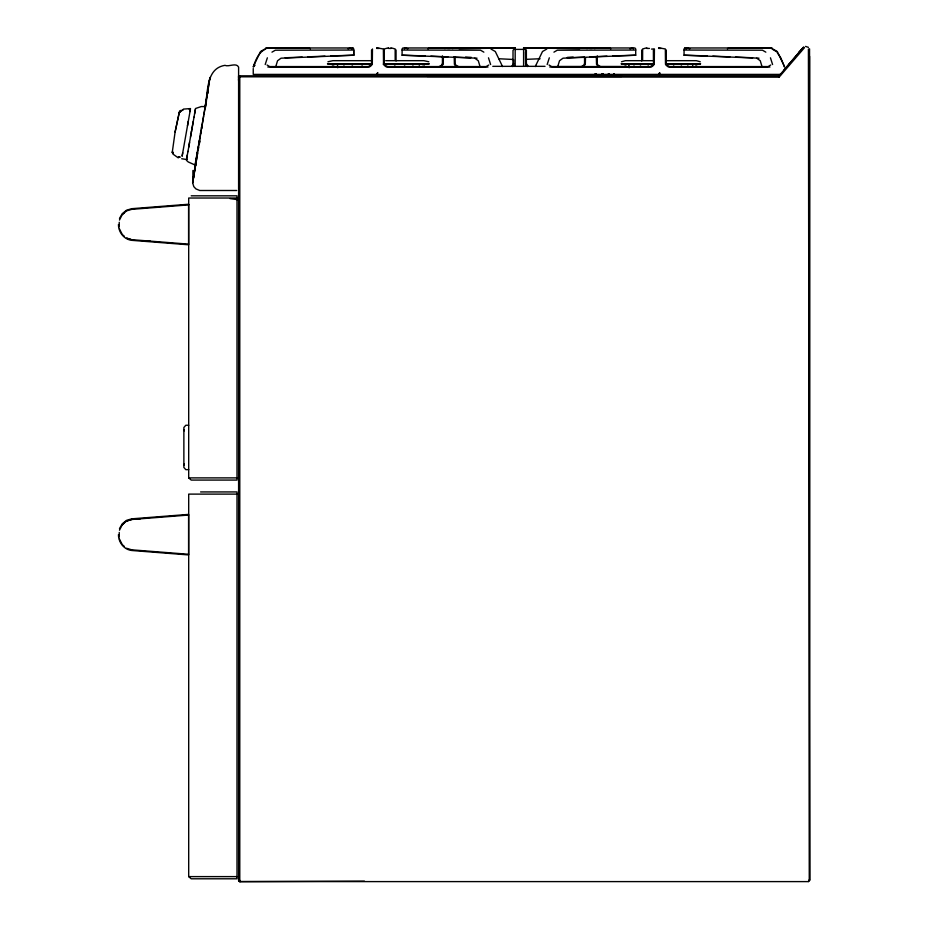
<?xml version="1.0" encoding="UTF-8"?>
<svg xmlns="http://www.w3.org/2000/svg" width="928" height="928" viewBox="0 0 928 928"><rect width="100%" height="100%" fill="white"/><g stroke="black" fill="none" stroke-linecap="round" stroke-linejoin="round"><path stroke-width="1.39" d="M238.6 79.704L238.6 76.804L779.102 77.163L804.472 47.688M238.751 875.986L238.751 850.906M204.949 107.022C208.406 92.591 205.39 68.614 224.924 65.343C228.682 67.187 236.28 62.28 238.6 67.106L238.6 880.556L239.784 881.6L808.369 881.6L809.552 880.51L809.552 56.26M119.48 218.474L122.287 213.637L126.51 210.215L131.741 208.684L188.581 204.241L188.581 244.783L131.741 240.34C123.9 239.482 118.482 232.151 118.448 224.518M119.48 528.624L122.287 523.786L126.51 520.364L131.741 518.833L188.581 514.39L188.581 554.932L131.741 550.49C123.9 549.643 118.482 542.3 118.448 534.667M238.6 80.968L238.6 79.077M238.6 77.314L238.6 75.829M525.445 51.701L525.608 64.426M808.416 48.975L809.552 880.51L809.552 48.79M180.229 111.534L179.545 111.859L180.612 110.397L179.301 112.3L183.303 109.585L181.238 110.722M525.7 52.096L525.724 50.379L523.601 47.92L609.812 48.036L610.775 48.964M692.416 67.013L692.717 65.969L693.332 67.013M372.314 64.426L372.453 48.964M384.18 60.39L384.227 48.964L388.391 47.804M443.19 64.426L443.364 57.698M585.313 64.426L585.487 57.698M642.605 60.39L642.64 48.964L646.804 47.804M654.275 64.426L654.414 48.964M418.795 67.013L419.178 65.969L419.966 67.013M189.474 109.237L190.066 109.91C188.546 109.898 189.753 108.042 190.449 109.539L189.996 111.569L189.822 108.982M659.506 74.402L659.588 72.628L659.506 74.402L659.205 73.73M626.075 67.013L626.017 65.969L625.6 67.013M194.868 167.922L192.653 182.862L193.813 186.644L195.912 188.906L199.752 190.495L236.721 190.495M333.813 67.013L333.744 65.969L333.21 67.013M119.248 222.302L119.248 226.734M119.248 532.452L119.248 536.883M352.849 48.836L352.942 47.978L266.603 47.966M687.288 67.013L687.81 65.969L688.599 67.013M377.267 74.402L377.244 73.73M659.228 74.402L659.356 73.463L659.553 74.402M172.33 151.856L172.817 153.224L172.33 151.856L175.114 131.915L179.359 111.998L175.102 132.031M208.104 92.986L208.243 92.104M197.699 152.981L192.653 182.862L195.576 163.142M195.912 160.869L196.4 157.609M195.704 165.52L196.052 163.154M206.445 100.99L205.401 107.428M207.652 92.846L207.802 91.86M195.216 168.792L195.344 167.922M412.229 67.013L412.89 65.969L413.9 67.013M628.755 67.338L629.091 65.969L629.381 67.013M192.653 182.862L209.937 77.5L205.366 107.346M200.436 133.725L200.912 130.906M201.388 128.099L201.863 125.292M198.186 150.127L198.662 147.285M199.137 144.443L199.624 141.59M195.715 161.124L196.11 158.932M190.136 110.803L182.12 156.24L182.723 152.807M186.888 157.528L187.352 154.883M187.908 151.728L193.256 121.452M191.435 131.753L194.022 117.067M186.795 158.05L186.4 160.289L188.21 161.948L195.031 164.998L201.77 126.788M187.978 151.334L186.505 159.709M190.484 137.1L191.446 131.683M193.952 117.45L195.53 108.495L201.364 106.546L205.332 106.616L203.87 114.91M198.801 143.631L199.265 141.033M203.626 116.267L201.562 127.983M624.973 65.969L624.788 67.013M187.479 125.837L188.28 121.301M194.578 113.912L195.437 109.075M188.686 147.343L189.556 142.402M196.782 155.104L197.2 152.749M196.898 154.825L197.397 152.03M197.896 149.234L198.395 146.45M198.894 143.654L199.392 140.859M201.631 128.296L202.13 125.5M199.358 143.689L199.856 140.905M337.247 67.338L337.676 65.969L338.059 67.013M680.63 67.013L681.338 65.969L682.254 67.013M332.398 65.969L332.166 67.013M403.692 67.013L404.596 65.969L405.768 67.013M672.812 67.013L673.67 65.969L674.656 67.013M265.211 64.531L267.357 57.814M547.172 64.531L549.318 57.814M628.465 67.013L628.964 66.074M275.651 67.048L277.542 60.749L281.045 58.186L353.765 55.216L353.765 50.054L275.314 50.205L271.974 52.154M557.612 67.048L559.514 60.749L563.006 58.186L635.726 55.216L635.68 48.871L634.914 47.978L548.564 47.966M183.872 465.23L184.289 464.081M254.643 65.041L254.121 66.584L254.806 65.134M179.939 112.01L180.206 111.29M393.681 67.013L394.783 65.969L396.047 67.013M633.221 67.013L634.021 65.969L634.532 67.013M254.26 64.554L260.536 51.516L264.828 49.056M536.222 64.554L542.497 51.516L546.789 49.056M253.924 65.215L253.24 67.036C255.606 60.076 258.634 52.096 265.814 48.94M535.352 66.561L535.897 65.215M639.589 67.013L640.506 65.969L641.213 67.013M647.187 67.013L648.185 65.969L649.043 67.013M336.876 67.013L337.514 66.074M371.548 63.742L370.875 65.134L368.254 66.584L269.7 66.572L267.055 65.006M442.424 63.742L441.763 65.134L439.13 66.584M513.625 63.742L511.931 66.004M584.547 63.742L583.886 65.134L581.253 66.584L556.893 66.584M653.509 63.742L652.848 65.134L650.215 66.584L551.673 66.572L549.028 65.006M119.48 220.075L122.287 214.507L126.51 210.923L131.741 209.345L188.581 204.902L188.581 204.299L188.581 204.902M342.966 67.013L343.986 65.969L344.648 67.013M119.48 530.236L122.287 524.668L126.51 521.072L131.741 519.494L188.581 515.052M808.369 881.6L809.471 879.489M351.12 67.013L352.304 65.969L353.208 67.013M360.864 67.013L362.129 65.969L363.231 67.013M172.376 152.482L172.608 153.166L172.504 152.296M783.615 70.563L802.639 48.175L779.056 75.829L239.517 75.829L238.6 76.931L239.784 76.931L239.784 881.6L364.449 881.136M803.718 46.887L798.857 52.618L799.484 51.875M779.102 77.163L779.056 75.829L780.924 73.718M789.345 63.823L789.067 64.658M771.191 47.966L684.852 47.978L684.087 48.871L684.04 55.216L759.011 58.186M686.337 48.871L687.114 47.978L689.84 48.778M404.376 48.871L405.153 47.978L407.868 48.778M428.956 48.036L515.179 47.943L513.01 50.379L513.01 65.853M427.994 48.964L428.991 48.036M727.413 48.964L728.41 48.036L771.992 47.804M371.71 65.285L369.321 67.06L267.821 67.036M512.407 66.538L513.799 65.285M584.721 65.285L582.332 67.06M442.598 65.285L440.208 67.06M653.683 65.285L651.294 67.06L549.782 67.036M488.778 65.006L486.133 66.572L387.591 66.584L384.958 65.134L384.296 63.742M770.739 65.006L768.094 66.572L669.552 66.584L666.919 65.134L666.258 63.742M122.287 214.507L124.398 212.721M122.287 524.668L124.398 522.87M621.505 61.77L625.368 60.68L653.788 60.68M553.935 52.154L557.276 50.205L635.726 50.054M327.967 61.77L332.92 60.68L371.084 60.68M126.51 521.084L131.741 519.506M347.965 48.778L350.68 47.978L351.457 48.871M629.926 48.778L632.641 47.978L633.418 48.871M444.721 48.569L447.505 47.804M586.844 48.569L589.616 47.804M183.384 109.11L190.53 108.564M135.998 519.17L140.267 518.833M651.514 49.08L653.579 48.964L653.614 60.39M525.7 59.369L540.108 58.742M567.437 57.374L573.179 57.095M239.784 880.51L238.6 880.556L239.784 881.6L238.6 876.705M285.198 57.78L302.25 57.084M307.934 56.84L324.986 56.144M330.67 55.912L353.765 55.216M567.159 57.78L584.211 57.084M589.895 56.84L606.958 56.144M612.642 55.912L635.726 55.216M238.751 880.544L240.004 880.498L240.004 881.6L238.751 880.544L238.751 197.362M459.012 48.72L515.179 47.92M379.216 48.43L376.617 48.43M390.99 48.43L388.391 48.43M450.103 48.43L447.505 48.43M592.226 48.43L589.616 48.43M649.414 48.43L646.804 48.43M661.188 48.43L658.578 48.43M376.617 47.804L383.38 48.964L383.531 64.426M658.578 47.804L665.341 48.964L665.492 64.426M489.23 47.966L402.891 47.978L402.126 48.871L402.079 55.216L477.05 58.186M515.179 49.393L523.601 49.393M402.079 55.216L425.163 55.912M684.04 55.216L707.124 55.912M385.7 60.68L423.864 60.68L428.817 61.77M666.582 60.68L696.383 60.68L700.246 61.77M327.468 63.742L370.214 63.742M383.844 63.742L429.316 63.742M621.122 63.742L653.254 63.742M667.255 63.742L700.628 63.742M327.967 64.183L371.084 64.183M383.264 64.183L428.817 64.183M621.505 64.183L653.788 64.183M666.582 64.183L700.246 64.183M492.78 66.34L545.026 66.34M624.416 66.584L600.59 66.584L597.957 65.134L597.296 63.742M488.012 67.036L386.512 67.06L384.122 65.285M769.973 67.036L668.473 67.06L666.084 65.285M781.318 74.402L253.24 74.402L253.24 68.533M427.124 76.421L621.76 76.421M191.203 195.82L237 195.82L237 480.078L191.203 480.078L188.697 477.885L188.697 198.024L237 198.024M188.697 425.256L185.809 425.256L183.872 427.495L183.872 467.422L185.809 469.649L188.697 469.649M188.697 477.885L237 477.885M200.587 491.933L237 491.933L237 878.793L191.203 878.793L188.697 876.612L188.697 494.114L237 494.114M188.697 876.612L237 876.612M684.04 50.054L762.48 50.205L765.82 52.154M402.079 50.054L480.518 50.205L483.859 52.154M265.814 47.804L309.43 48.036L310.393 48.964M523.601 47.92L579.756 48.72M712.808 56.144L729.86 56.84M735.544 57.084L752.608 57.78M430.847 56.144L447.899 56.84M453.583 57.084L470.635 57.78M465.566 57.095L471.32 57.374M498.638 58.742L513.01 59.462M145.951 240.793L150.208 241.129M188.581 244.122L131.741 239.679L126.51 238.113L130.43 239.285M188.581 554.271L131.741 549.828L126.51 548.262M230.016 198.592L238.531 199.798M181.679 158.746L186.992 159.558M592.226 47.804L594.999 48.569M450.103 47.804L452.876 48.569M390.99 47.804L395.154 48.964L395.189 60.39M805.55 46.4L808.439 47.34M458.467 66.584L455.845 65.134L455.172 63.742M599.511 67.06L597.122 65.285M457.4 67.06L454.998 65.285M178.304 157.888L172.91 154.048M772.966 49.056L777.27 51.516L783.545 64.554M491.005 49.056L495.308 51.516L501.584 64.554M771.992 48.94L776.597 51.701M756.749 58.186L760.252 60.749L762.155 67.048M474.788 58.186L478.291 60.749L480.182 67.048M124.398 236.304L122.287 234.517L119.48 228.949M124.398 546.464L122.287 544.666L119.48 539.098M528.055 66.004L526.373 63.742M526.199 65.285L527.58 66.538M352.942 47.978L353.719 48.871L353.719 55.216M777.281 52.699L780.715 57.698L784.566 67.06L783.87 65.215M419.328 66.329L419.502 67.164M501.909 65.215L502.454 66.561M337.734 67.756L337.2 66.282M183.872 429.676L184.289 430.824M423.609 67.013L423.087 65.969L423.017 67.013M692.717 65.969L692.972 67.164M525.7 50.298L525.7 65.853M770.449 57.814L772.583 64.531M488.488 57.814L490.622 64.531M629.138 67.756L628.72 66.282M696.174 67.013L695.768 65.969L695.71 67.013M239.517 75.829L239.784 76.931M684.852 47.978L684.957 48.836M779.137 75.829L779.184 77.163M596.356 57.698L596.53 64.426M454.233 57.698L454.407 64.426M525.7 56.167L525.724 59.462M666.258 49.95L666.258 64.74M653.509 49.95L653.509 64.74M641.735 49.95L641.735 60.981M597.296 55.889L597.296 64.74M584.547 57.037L584.547 64.74M526.373 49.95L526.373 64.74M523.601 47.838L523.601 66.34M515.179 47.838L515.179 66.34M513.625 59.601L513.625 64.74M455.172 57.037L455.172 64.74M442.424 55.889L442.424 64.74M396.059 49.95L396.059 60.981M384.296 49.95L384.296 64.74M371.548 49.95L371.548 64.74M192.896 170.508L192.896 178.895M377.626 72.628L377.174 74.402L377.626 72.628M172.968 152.714L172.527 152.157L172.968 152.714M614.406 73.985L613.663 73.985L614.406 73.985M609.232 73.985L608.304 73.985L609.232 73.985M603.049 73.985L601.994 73.985L603.049 73.985M596.24 73.985L595.115 73.985L596.24 73.985M172.828 152.32L172.84 153.097L172.828 152.32M179.962 157.087L178.512 156.728L179.962 157.087M424.467 66.282L424.618 67.013L424.467 66.282M696.847 66.282L696.963 67.013L696.847 66.282"/></g></svg>
